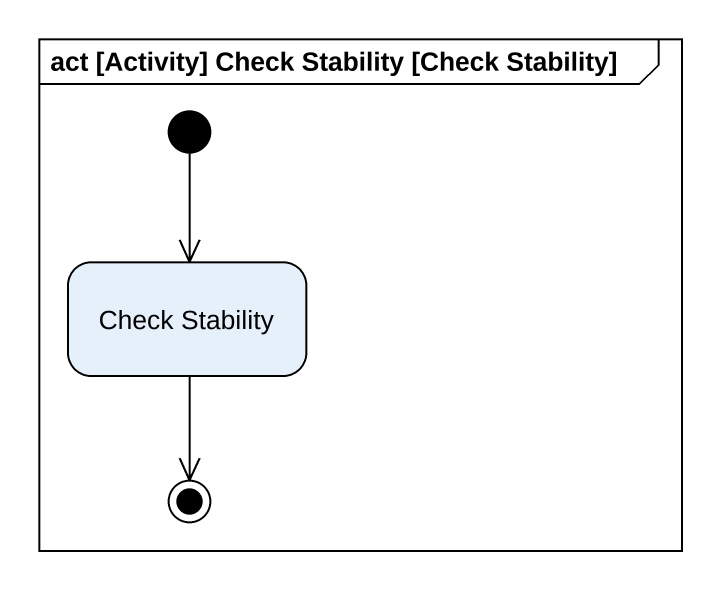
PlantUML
@startuml
mainframe act [Activity] Check Stability [Check Stability]
hide empty description
state "Check Stability" as Check_Stability
[*] --> Check_Stability
Check_Stability --> [*]
@enduml
